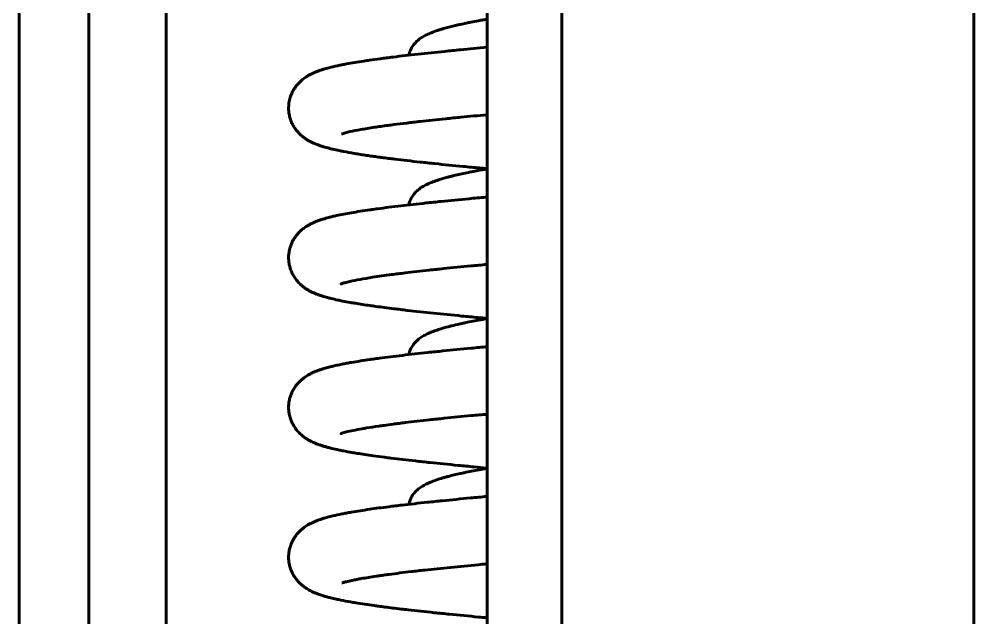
# Model space of a CAD drawing. Header units: millimetres. Extents: x 0 to 840, y 0 to 594.
# Drawn here: x 233.069 to 236.469, y 451.137 to 453.27 of the extents above; entities that cross this region are included whole.
import ezdxf

# ---------------------------------------------------------------- set-up
doc = ezdxf.new("R2010")
doc.units = ezdxf.units.MM
doc.linetypes.add('K5LT_BASIC', pattern=[0])
doc.layers.add('Системный слой', color=7, linetype='Continuous')

msp = doc.modelspace()

# ---------------------------------------------------------------- linework, layer by layer
at = {"layer": 'Системный слой', "color": 5, "linetype": 'K5LT_BASIC', "lineweight": 60, "true_color": 0x0000ff}
for p, q in [((236.46886, 512.31632), (236.46886, 411.74583)), ((235.00219, 512.30589), (235.00219, 411.73474)), ((233.06929, 479.15139), (233.06929, 448.15513)), ((233.31772, 479.15139), (233.31772, 446.48472)), ((233.59245, 446.48472), (233.59245, 479.15139)), ((234.73553, 479.01806), (234.73553, 446.61806))]:
    msp.add_line(p, q, dxfattribs=at)
for points, knots in [([(234.73553, 453.26993), (234.7308, 453.2691), (234.72613, 453.26826), (234.71609, 453.26645), (234.71074, 453.26547), (234.69585, 453.26269), (234.6865, 453.2609), (234.67241, 453.25809), (234.66748, 453.25709), (234.65186, 453.25386), (234.64152, 453.25162), (234.62711, 453.24834), (234.62272, 453.24731), (234.60498, 453.24306), (234.59242, 453.23979), (234.577, 453.23536), (234.57333, 453.23427), (234.56622, 453.23209), (234.56277, 453.23099), (234.55167, 453.22732), (234.54437, 453.22469), (234.53452, 453.22075), (234.53168, 453.21955), (234.52337, 453.2159), (234.51806, 453.21334), (234.51049, 453.20922), (234.50805, 453.20782), (234.50101, 453.20353), (234.4965, 453.20047), (234.48969, 453.19503), (234.48779, 453.19342), (234.48383, 453.18978), (234.48198, 453.18796), (234.47706, 453.18272), (234.47402, 453.17903), (234.46974, 453.17289), (234.4681, 453.1703), (234.46534, 453.16542), (234.46395, 453.16267), (234.46167, 453.15749), (234.4607, 453.15499), (234.45867, 453.14887), (234.45776, 453.14542), (234.45705, 453.14175)], [18.5508778, 18.5508778, 18.5508778, 18.5508778, 18.8138656, 18.8138656, 19.1232804, 19.1232804, 19.6885847, 19.6885847, 20.0010325, 20.0010325, 20.6968762, 20.6968762, 21.0121818, 21.0121818, 21.9958898, 21.9958898, 22.3103405, 22.3103405, 22.6227264, 22.6227264, 23.3304791, 23.3304791, 23.6259297, 23.6259297, 24.1980389, 24.1980389, 24.4619798, 24.4619798, 24.9822178, 24.9822178, 25.2043899, 25.2043899, 25.4163836, 25.4163836, 25.7582209, 25.7582209, 25.9546085, 25.9546085, 26.1482405, 26.1482405, 26.3204905, 26.3204905, 26.5438568, 26.5438568, 26.5438568, 26.5438568]), ([(234.73553, 453.16975), (234.70323, 453.1668), (234.67168, 453.16385), (234.63154, 453.15997), (234.62212, 453.15906), (234.60343, 453.15722), (234.59416, 453.1563), (234.55209, 453.15207), (234.52045, 453.14876), (234.45877, 453.14199), (234.42887, 453.13853), (234.39287, 453.13408), (234.38517, 453.13311), (234.37002, 453.13117), (234.36257, 453.1302), (234.342, 453.12745), (234.32921, 453.12568), (234.30997, 453.12289), (234.30323, 453.12189), (234.27435, 453.11749), (234.25369, 453.11405), (234.2291, 453.10948), (234.22353, 453.10841), (234.21276, 453.10626), (234.20751, 453.10517), (234.19194, 453.10182), (234.18202, 453.09949), (234.16622, 453.0954), (234.15989, 453.09364), (234.14955, 453.09052), (234.14567, 453.08929), (234.13784, 453.08664), (234.13399, 453.08526), (234.12409, 453.08148), (234.11772, 453.0788), (234.10775, 453.07394), (234.10463, 453.07233), (234.0977, 453.06843), (234.0946, 453.06656), (234.08568, 453.06071), (234.07993, 453.05646), (234.07118, 453.0488), (234.06789, 453.04567), (234.06187, 453.03932), (234.05886, 453.03585), (234.05552, 453.03153), (234.05505, 453.03092), (234.05365, 453.02904), (234.05273, 453.02776), (234.05, 453.02382), (234.04825, 453.02109), (234.04415, 453.01413), (234.0419, 453.00978), (234.03722, 452.99927), (234.03496, 452.99297), (234.03149, 452.98006), (234.03026, 452.97348), (234.02886, 452.96019), (234.02868, 452.95349), (234.02932, 452.94162), (234.02992, 452.93642), (234.03175, 452.92622), (234.03297, 452.92121), (234.03596, 452.91148), (234.03773, 452.90676), (234.04036, 452.90081), (234.04102, 452.89939), (234.04219, 452.89698), (234.04271, 452.89594), (234.04427, 452.89293), (234.0454, 452.89089), (234.04875, 452.8852), (234.05132, 452.8813), (234.05645, 452.87429), (234.05955, 452.87051), (234.06664, 452.86262), (234.07137, 452.8581), (234.07885, 452.85172), (234.08193, 452.84932), (234.08819, 452.84478), (234.09106, 452.84286), (234.09744, 452.83888), (234.10009, 452.83734), (234.10655, 452.83382), (234.10925, 452.83246), (234.11876, 452.8279), (234.12485, 452.82537), (234.13439, 452.82174), (234.13826, 452.82036), (234.14574, 452.81784), (234.14955, 452.81663), (234.15997, 452.81348), (234.16626, 452.81174), (234.17733, 452.80888), (234.18203, 452.80772), (234.19364, 452.80498), (234.20085, 452.80338), (234.21358, 452.80072), (234.21893, 452.79964), (234.23626, 452.79628), (234.24882, 452.79402), (234.26421, 452.79143), (234.26632, 452.79108), (234.27199, 452.79014), (234.27557, 452.78956), (234.28646, 452.78782), (234.29393, 452.78666), (234.30825, 452.78451), (234.31507, 452.78351), (234.329, 452.78152), (234.33609, 452.78053), (234.34934, 452.77872), (234.35544, 452.7779), (234.36905, 452.7761), (234.3766, 452.77513), (234.39194, 452.77318), (234.39973, 452.77222), (234.43579, 452.76781), (234.4656, 452.76439), (234.50556, 452.76003), (234.51431, 452.75909), (234.53199, 452.75722), (234.54091, 452.75628), (234.58214, 452.75202), (234.61569, 452.74869), (234.65992, 452.74445), (234.66956, 452.74353), (234.68897, 452.7417), (234.69874, 452.74079), (234.7175, 452.73905), (234.72649, 452.73822), (234.73553, 452.7374)], [4.3309397, 4.3309397, 4.3309397, 4.3309397, 5.3627802, 5.3627802, 5.6830178, 5.6830178, 6.0044297, 6.0044297, 7.1573231, 7.1573231, 8.3586953, 8.3586953, 8.6927746, 8.6927746, 9.0278841, 9.0278841, 9.6360447, 9.6360447, 9.9758852, 9.9758852, 11.1256969, 11.1256969, 11.470552, 11.470552, 11.8156354, 11.8156354, 12.516553, 12.516553, 13.0036925, 13.0036925, 13.3215138, 13.3215138, 13.624913, 13.624913, 14.1277093, 14.1277093, 14.3835272, 14.3835272, 14.617299, 14.617299, 14.9882578, 14.9882578, 15.1894639, 15.1894639, 15.3836434, 15.3836434, 15.415489, 15.415489, 15.4791801, 15.4791801, 15.6065623, 15.6065623, 15.7905932, 15.7905932, 16.0318612, 16.0318612, 16.2673007, 16.2673007, 16.5003432, 16.5003432, 16.6831737, 16.6831737, 16.8659094, 16.8659094, 17.0485756, 17.0485756, 17.1063539, 17.1063539, 17.149268, 17.149268, 17.2350961, 17.2350961, 17.4067522, 17.4067522, 17.5930491, 17.5930491, 17.8727983, 17.8727983, 18.0714231, 18.0714231, 18.2787275, 18.2787275, 18.497885, 18.497885, 18.7335783, 18.7335783, 19.2200993, 19.2200993, 19.5145372, 19.5145372, 19.8217205, 19.8217205, 20.3153582, 20.3153582, 20.6516993, 20.6516993, 21.145337, 21.145337, 21.4895214, 21.4895214, 22.2336582, 22.2336582, 22.3514881, 22.3514881, 22.5464855, 22.5464855, 22.9364804, 22.9364804, 23.2767319, 23.2767319, 23.6159766, 23.6159766, 23.8971635, 23.8971635, 24.2331535, 24.2331535, 24.5678273, 24.5678273, 25.7555345, 25.7555345, 26.082871, 26.082871, 26.408544, 26.408544, 27.5696911, 27.5696911, 27.8895576, 27.8895576, 28.2083584, 28.2083584, 28.4971795, 28.4971795, 28.4971795, 28.4971795]), ([(234.73553, 452.92957), (234.7036, 452.92662), (234.67249, 452.92367), (234.63317, 452.91982), (234.62403, 452.91891), (234.60594, 452.9171), (234.59697, 452.9162), (234.55643, 452.91205), (234.52609, 452.90881), (234.48917, 452.90467), (234.48114, 452.90375), (234.4653, 452.90192), (234.45751, 452.901), (234.43369, 452.89815), (234.41816, 452.89622), (234.39618, 452.89337), (234.3892, 452.89245), (234.36539, 452.88924), (234.34939, 452.88696), (234.31681, 452.88203), (234.30057, 452.87936), (234.27172, 452.87418), (234.259, 452.87164), (234.2419, 452.86782), (234.23599, 452.86638), (234.22902, 452.86453), (234.22661, 452.86386), (234.22117, 452.86227), (234.21898, 452.86155), (234.21688, 452.86078)], [37.5406291, 37.5406291, 37.5406291, 37.5406291, 38.5849565, 38.5849565, 38.905211, 38.905211, 39.2263912, 39.2263912, 40.3758394, 40.3758394, 40.702082, 40.702082, 41.0296341, 41.0296341, 41.7202793, 41.7202793, 42.0517298, 42.0517298, 42.8771487, 42.8771487, 43.8598311, 43.8598311, 44.8425135, 44.8425135, 45.4401619, 45.4401619, 45.7503836, 45.7503836, 46.3260685, 46.3260685, 46.3260685, 46.3260685]), ([(234.73553, 452.73659), (234.72336, 452.73445), (234.71157, 452.73231), (234.69493, 452.72917), (234.68977, 452.72818), (234.67962, 452.7262), (234.67463, 452.72521), (234.65331, 452.72088), (234.63789, 452.71753), (234.62203, 452.71381), (234.62064, 452.71348), (234.61493, 452.71211), (234.6107, 452.71108), (234.60242, 452.70899), (234.59836, 452.70794), (234.58316, 452.70388), (234.57262, 452.70082), (234.55555, 452.69531), (234.54864, 452.69291), (234.53904, 452.68923), (234.53606, 452.68804), (234.52779, 452.68458), (234.52259, 452.68221), (234.51487, 452.67828), (234.51249, 452.677), (234.5051, 452.6728), (234.50012, 452.66965), (234.49316, 452.66449), (234.4911, 452.66286), (234.48702, 452.6594), (234.48516, 452.65771), (234.48145, 452.65408), (234.4799, 452.65246), (234.47644, 452.64856), (234.47479, 452.64655), (234.47145, 452.64208), (234.46988, 452.63978), (234.46692, 452.63497), (234.46547, 452.63234), (234.46297, 452.62722), (234.4617, 452.62425), (234.45924, 452.61755), (234.45792, 452.6129), (234.45705, 452.60839)], [18.4138386, 18.4138386, 18.4138386, 18.4138386, 19.0950452, 19.0950452, 19.4076227, 19.4076227, 19.7212196, 19.7212196, 20.7680862, 20.7680862, 20.8696502, 20.8696502, 21.1873624, 21.1873624, 21.5051884, 21.5051884, 22.4064, 22.4064, 23.0683692, 23.0683692, 23.3686393, 23.3686393, 23.9331969, 23.9331969, 24.2008916, 24.2008916, 24.7504189, 24.7504189, 24.9848261, 24.9848261, 25.2074436, 25.2074436, 25.3960414, 25.3960414, 25.597773, 25.597773, 25.7930586, 25.7930586, 25.9841564, 25.9841564, 26.1729615, 26.1729615, 26.4521719, 26.4521719, 26.4521719, 26.4521719]), ([(234.73553, 452.63642), (234.73382, 452.63626), (234.73212, 452.63611), (234.72053, 452.63505), (234.71071, 452.63414), (234.69118, 452.63232), (234.68148, 452.63141), (234.63753, 452.62725), (234.60425, 452.624), (234.56307, 452.61982), (234.55403, 452.61889), (234.53614, 452.61703), (234.52729, 452.6161), (234.48708, 452.61182), (234.45704, 452.60846), (234.39953, 452.60164), (234.37211, 452.59819), (234.33926, 452.59372), (234.33217, 452.59274), (234.32278, 452.59141), (234.32037, 452.59106), (234.29445, 452.58732), (234.27273, 452.58391), (234.23341, 452.57707), (234.21596, 452.57371), (234.1946, 452.56904), (234.1897, 452.56792), (234.18018, 452.56565), (234.17546, 452.56447), (234.16447, 452.56158), (234.15818, 452.55982), (234.14783, 452.55665), (234.14397, 452.5554), (234.13383, 452.55191), (234.12747, 452.54952), (234.1178, 452.5454), (234.11431, 452.54382), (234.10728, 452.54037), (234.10419, 452.53876), (234.09471, 452.53339), (234.08882, 452.52964), (234.07942, 452.52255), (234.07606, 452.5198), (234.0698, 452.51417), (234.06654, 452.51099), (234.06056, 452.5045), (234.05761, 452.50099), (234.05352, 452.49555), (234.05231, 452.49385), (234.04874, 452.4886), (234.04648, 452.4849), (234.04127, 452.47532), (234.03851, 452.46921), (234.03403, 452.45661), (234.0322, 452.44991), (234.03001, 452.43801), (234.02937, 452.43276), (234.02877, 452.42227), (234.02879, 452.417), (234.0295, 452.40654), (234.03017, 452.40137), (234.03213, 452.39121), (234.0334, 452.38627), (234.03651, 452.37662), (234.0383, 452.37201), (234.04238, 452.36307), (234.04461, 452.35885), (234.05031, 452.3493), (234.05387, 452.34427), (234.06103, 452.33537), (234.06464, 452.33144), (234.06887, 452.32729), (234.06948, 452.32669), (234.07132, 452.32494), (234.07257, 452.3238), (234.07621, 452.32059), (234.07873, 452.31852), (234.08422, 452.31426), (234.08752, 452.31192), (234.09371, 452.30782), (234.09701, 452.30581), (234.10333, 452.3022), (234.10653, 452.30051), (234.11612, 452.29574), (234.12177, 452.2933), (234.13151, 452.28947), (234.13484, 452.28825), (234.14206, 452.28572), (234.14597, 452.28444), (234.15532, 452.28151), (234.16123, 452.27981), (234.17163, 452.277), (234.17598, 452.27588), (234.18828, 452.27287), (234.19635, 452.27103), (234.20986, 452.26815), (234.21515, 452.26707), (234.22951, 452.26423), (234.23872, 452.26252), (234.25425, 452.25978), (234.26032, 452.25874), (234.28265, 452.25503), (234.29983, 452.25239), (234.3249, 452.24877), (234.33194, 452.24777), (234.35928, 452.24401), (234.38059, 452.24124), (234.41082, 452.23752), (234.4188, 452.23656), (234.43499, 452.23464), (234.44319, 452.23368), (234.48113, 452.22932), (234.51232, 452.22592), (234.57699, 452.2192), (234.61041, 452.21587), (234.65452, 452.21163), (234.66414, 452.21071), (234.6835, 452.20888), (234.69324, 452.20797), (234.71379, 452.20606), (234.72462, 452.20506), (234.73553, 452.20406)], [4.236736, 4.236736, 4.236736, 4.236736, 4.2899432, 4.2899432, 4.599906, 4.599906, 4.9109646, 4.9109646, 6.0206968, 6.0206968, 6.3369795, 6.3369795, 6.6544224, 6.6544224, 7.7963493, 7.7963493, 8.9636422, 8.9636422, 9.2933865, 9.2933865, 9.408729, 9.408729, 10.5402992, 10.5402992, 11.618531, 11.618531, 11.9537234, 11.9537234, 12.2868509, 12.2868509, 12.7661361, 12.7661361, 13.07367, 13.07367, 13.5615162, 13.5615162, 13.8327263, 13.8327263, 14.0811651, 14.0811651, 14.4864153, 14.4864153, 14.691142, 14.691142, 14.8871953, 14.8871953, 15.076417, 15.076417, 15.1586997, 15.1586997, 15.323265, 15.323265, 15.5640335, 15.5640335, 15.7964259, 15.7964259, 15.9695529, 15.9695529, 16.1408791, 16.1408791, 16.311501, 16.311501, 16.4824704, 16.4824704, 16.6548172, 16.6548172, 16.8295718, 16.8295718, 17.0701774, 17.0701774, 17.2980551, 17.2980551, 17.3370061, 17.3370061, 17.4149082, 17.4149082, 17.5707122, 17.5707122, 17.7774302, 17.7774302, 17.9959138, 17.9959138, 18.2268574, 18.2268574, 18.6952769, 18.6952769, 18.9688454, 18.9688454, 19.2656612, 19.2656612, 19.7070837, 19.7070837, 20.028624, 20.028624, 20.5784412, 20.5784412, 20.9153673, 20.9153673, 21.4651846, 21.4651846, 21.8019378, 21.8019378, 22.6776141, 22.6776141, 23.0092478, 23.0092478, 23.9403846, 23.9403846, 24.2666844, 24.2666844, 24.5915746, 24.5915746, 25.7464857, 25.7464857, 26.8828294, 26.8828294, 27.1959974, 27.1959974, 27.5080173, 27.5080173, 27.8489466, 27.8489466, 27.8489466, 27.8489466]), ([(234.73553, 452.39624), (234.73543, 452.39623), (234.73533, 452.39622), (234.72553, 452.39531), (234.7159, 452.39442), (234.69679, 452.39262), (234.6873, 452.39172), (234.64444, 452.38762), (234.61208, 452.38443), (234.57222, 452.38032), (234.56349, 452.37941), (234.54623, 452.37759), (234.53771, 452.37668), (234.49913, 452.37251), (234.47051, 452.36925), (234.42694, 452.36398), (234.41093, 452.36197), (234.37118, 452.35675), (234.34855, 452.35355), (234.31172, 452.34787), (234.29662, 452.34535), (234.26971, 452.34045), (234.25785, 452.33806), (234.24424, 452.335), (234.2409, 452.33422), (234.23498, 452.33277), (234.23188, 452.33197), (234.22431, 452.32991), (234.21922, 452.32832), (234.21588, 452.32708), (234.21622, 452.32722), (234.21548, 452.3269), (234.21586, 452.32707), (234.21571, 452.327)], [39.3300327, 39.3300327, 39.3300327, 39.3300327, 39.3333995, 39.3333995, 39.6658782, 39.6658782, 39.9992644, 39.9992644, 41.1858596, 41.1858596, 41.5236944, 41.5236944, 41.8626417, 41.8626417, 43.0783139, 43.0783139, 43.8336372, 43.8336372, 45.0450343, 45.0450343, 46.0214607, 46.0214607, 46.9978871, 46.9978871, 47.3432561, 47.3432561, 47.6792565, 47.6792565, 48.3608251, 48.3608251, 48.5884822, 48.5884822, 48.6563083, 48.6563083, 48.6563083, 48.6563083]), ([(234.73553, 452.20326), (234.73301, 452.20282), (234.73051, 452.20237), (234.72254, 452.20095), (234.71714, 452.19998), (234.69352, 452.19563), (234.67617, 452.19225), (234.65731, 452.18832), (234.65481, 452.18779), (234.6476, 452.18625), (234.64295, 452.18524), (234.62828, 452.18197), (234.61862, 452.17971), (234.60519, 452.17636), (234.6011, 452.17532), (234.58673, 452.17153), (234.57695, 452.16875), (234.56077, 452.16371), (234.55412, 452.16149), (234.54464, 452.15805), (234.54163, 452.15691), (234.53299, 452.15349), (234.5276, 452.15117), (234.5198, 452.14746), (234.51723, 452.14617), (234.50951, 452.14208), (234.50452, 452.13915), (234.49727, 452.1342), (234.4951, 452.13263), (234.49093, 452.12938), (234.48884, 452.12765), (234.48338, 452.12277), (234.47998, 452.11937), (234.47546, 452.114), (234.47439, 452.11267), (234.47161, 452.10896), (234.47012, 452.10681), (234.46709, 452.10192), (234.46575, 452.09954), (234.46255, 452.09308), (234.46088, 452.08901), (234.45855, 452.08172), (234.45768, 452.07829), (234.45703, 452.07497)], [18.9958459, 18.9958459, 18.9958459, 18.9958459, 19.1358706, 19.1358706, 19.4447615, 19.4447615, 20.5066876, 20.5066876, 20.6703178, 20.6703178, 20.9844352, 20.9844352, 21.6807914, 21.6807914, 21.9966769, 21.9966769, 22.8154272, 22.8154272, 23.4334352, 23.4334352, 23.7360133, 23.7360133, 24.2986657, 24.2986657, 24.5773877, 24.5773877, 25.1400401, 25.1400401, 25.377708, 25.377708, 25.6055739, 25.6055739, 25.9946606, 25.9946606, 26.1280116, 26.1280116, 26.3233515, 26.3233515, 26.512056, 26.512056, 26.7852689, 26.7852689, 26.9865618, 26.9865618, 26.9865618, 26.9865618]), ([(234.73553, 452.10309), (234.72611, 452.10223), (234.71676, 452.10137), (234.69767, 452.09959), (234.68794, 452.09869), (234.64389, 452.09453), (234.61051, 452.09129), (234.56918, 452.08711), (234.56011, 452.08619), (234.54215, 452.08433), (234.53325, 452.0834), (234.49286, 452.07912), (234.46265, 452.07576), (234.40499, 452.06898), (234.37756, 452.06555), (234.34461, 452.06112), (234.33745, 452.06014), (234.32641, 452.05859), (234.32245, 452.05803), (234.29497, 452.05406), (234.27322, 452.05065), (234.24706, 452.04611), (234.24122, 452.04507), (234.22985, 452.04296), (234.22427, 452.04189), (234.20779, 452.03861), (234.19725, 452.03635), (234.18249, 452.03288), (234.17773, 452.03171), (234.16667, 452.02885), (234.1603, 452.02709), (234.14991, 452.02397), (234.14602, 452.02274), (234.13574, 452.01927), (234.12941, 452.01694), (234.11975, 452.01292), (234.11617, 452.01134), (234.10912, 452.00797), (234.106, 452.00638), (234.09641, 452.00109), (234.09052, 451.99745), (234.081, 451.99045), (234.07763, 451.98778), (234.07133, 451.98228), (234.06804, 451.97916), (234.06202, 451.97282), (234.05901, 451.96936), (234.0554, 451.96471), (234.05467, 451.96375), (234.0525, 451.9608), (234.05108, 451.95875), (234.04698, 451.95245), (234.04439, 451.94794), (234.03917, 451.93738), (234.03664, 451.93113), (234.0331, 451.91976), (234.03183, 451.91464), (234.02997, 451.90438), (234.02934, 451.89912), (234.02876, 451.88863), (234.0288, 451.88336), (234.02953, 451.87291), (234.03021, 451.86774), (234.0322, 451.85758), (234.03348, 451.85265), (234.03661, 451.84302), (234.03841, 451.83842), (234.04316, 451.82806), (234.04619, 451.82261), (234.05295, 451.81215), (234.05667, 451.80727), (234.06464, 451.79803), (234.06889, 451.79378), (234.075, 451.78831), (234.07689, 451.7867), (234.08022, 451.78402), (234.08166, 451.7829), (234.0859, 451.77973), (234.08875, 451.77775), (234.09464, 451.77391), (234.09792, 451.77194), (234.10696, 451.76684), (234.11284, 451.76397), (234.122, 451.75993), (234.12515, 451.75863), (234.13221, 451.75588), (234.13539, 451.75472), (234.1446, 451.75151), (234.15028, 451.74971), (234.16008, 451.74681), (234.16446, 451.74559), (234.17317, 451.74327), (234.17766, 451.74213), (234.19069, 451.73897), (234.19934, 451.73703), (234.21359, 451.73405), (234.21898, 451.73297), (234.23407, 451.73004), (234.24409, 451.72821), (234.26055, 451.72537), (234.26672, 451.72433), (234.29077, 451.72042), (234.30976, 451.71757), (234.34281, 451.71292), (234.3562, 451.71111), (234.37758, 451.70834), (234.38523, 451.70736), (234.42051, 451.70295), (234.44971, 451.69953), (234.48896, 451.69518), (234.49758, 451.69423), (234.51502, 451.69235), (234.52383, 451.69141), (234.56453, 451.68713), (234.5977, 451.6838), (234.64151, 451.67954), (234.65107, 451.67862), (234.67031, 451.67679), (234.68, 451.67588), (234.70484, 451.67355), (234.7201, 451.67214), (234.73553, 451.67073)], [4.5148402, 4.5148402, 4.5148402, 4.5148402, 4.8284309, 4.8284309, 5.159642, 5.159642, 6.3403367, 6.3403367, 6.6771343, 6.6771343, 7.0151195, 7.0151195, 8.2309169, 8.2309169, 9.4649344, 9.4649344, 9.8158722, 9.8158722, 10.0169856, 10.0169856, 11.2228815, 11.2228815, 11.5820253, 11.5820253, 11.9414903, 11.9414903, 12.6800977, 12.6800977, 13.0353825, 13.0353825, 13.5457217, 13.5457217, 13.8771006, 13.8771006, 14.3975582, 14.3975582, 14.6905909, 14.6905909, 14.9599229, 14.9599229, 15.4011093, 15.4011093, 15.6209218, 15.6209218, 15.8311342, 15.8311342, 16.0338221, 16.0338221, 16.0854322, 16.0854322, 16.1886523, 16.1886523, 16.3950925, 16.3950925, 16.6492444, 16.6492444, 16.8368817, 16.8368817, 17.0213456, 17.0213456, 17.203888, 17.203888, 17.3856825, 17.3856825, 17.5678545, 17.5678545, 17.7515056, 17.7515056, 17.9966507, 17.9966507, 18.2581761, 18.2581761, 18.5421311, 18.5421311, 18.6706182, 18.6706182, 18.7696368, 18.7696368, 18.9676739, 18.9676739, 19.2026646, 19.2026646, 19.6646782, 19.6646782, 19.9422903, 19.9422903, 20.2321074, 20.2321074, 20.7034671, 20.7034671, 21.0437308, 21.0437308, 21.3911475, 21.3911475, 22.0166778, 22.0166778, 22.376039, 22.376039, 23.0015693, 23.0015693, 23.3600853, 23.3600853, 24.3700922, 24.3700922, 25.0162284, 25.0162284, 25.3664479, 25.3664479, 26.6028116, 26.6028116, 26.9449035, 26.9449035, 27.2853363, 27.2853363, 28.4985333, 28.4985333, 28.8328254, 28.8328254, 29.1659035, 29.1659035, 29.6798008, 29.6798008, 29.6798008, 29.6798008]), ([(234.73553, 451.8629), (234.7165, 451.86114), (234.69776, 451.85939), (234.64584, 451.85443), (234.61343, 451.85123), (234.57351, 451.84712), (234.56478, 451.84622), (234.5475, 451.8444), (234.53897, 451.84349), (234.5004, 451.83932), (234.47176, 451.83606), (234.43725, 451.8319), (234.42974, 451.83098), (234.41501, 451.82913), (234.40779, 451.82821), (234.38977, 451.82587), (234.37918, 451.82445), (234.36238, 451.82212), (234.35591, 451.8212), (234.33407, 451.81802), (234.31957, 451.81578), (234.30084, 451.81267), (234.29559, 451.81178), (234.27889, 451.80883), (234.26829, 451.80681), (234.24974, 451.80296), (234.24156, 451.80109), (234.232, 451.79866), (234.22939, 451.79797), (234.22388, 451.79642), (234.22066, 451.79542), (234.21798, 451.79451), (234.21692, 451.79413), (234.21551, 451.7936), (234.21625, 451.79392), (234.21639, 451.79399)], [36.6665027, 36.6665027, 36.6665027, 36.6665027, 37.2740649, 37.2740649, 38.3801992, 38.3801992, 38.6948496, 38.6948496, 39.0105564, 39.0105564, 40.1412977, 40.1412977, 40.4629407, 40.4629407, 40.7853555, 40.7853555, 41.2846848, 41.2846848, 41.6096533, 41.6096533, 42.411324, 42.411324, 42.7386674, 42.7386674, 43.4916948, 43.4916948, 44.2447221, 44.2447221, 44.5584798, 44.5584798, 45.0392911, 45.0392911, 45.3094898, 45.3094898, 45.7681132, 45.7681132, 45.7681132, 45.7681132]), ([(234.73553, 451.66993), (234.73374, 451.66961), (234.73196, 451.6693), (234.72469, 451.66801), (234.71927, 451.66703), (234.69553, 451.66268), (234.67807, 451.65929), (234.6568, 451.65488), (234.65204, 451.65388), (234.64482, 451.65231), (234.6423, 451.65176), (234.6251, 451.64794), (234.61137, 451.64466), (234.59721, 451.64096), (234.59594, 451.64062), (234.5907, 451.63923), (234.58682, 451.63816), (234.57926, 451.63602), (234.57556, 451.63494), (234.56338, 451.63125), (234.55524, 451.62857), (234.54445, 451.62464), (234.54138, 451.62348), (234.53257, 451.61998), (234.52696, 451.61756), (234.51897, 451.61371), (234.51637, 451.61239), (234.50859, 451.60822), (234.50349, 451.60519), (234.49602, 451.59997), (234.494, 451.59847), (234.48815, 451.59381), (234.48447, 451.59052), (234.47908, 451.58491), (234.4772, 451.58278), (234.47377, 451.57856), (234.47203, 451.57623), (234.46945, 451.57239), (234.46846, 451.57084), (234.46618, 451.56698), (234.46498, 451.56473), (234.46197, 451.55839), (234.46045, 451.55452), (234.45829, 451.5474), (234.45761, 451.54464), (234.45705, 451.54173)], [18.7315521, 18.7315521, 18.7315521, 18.7315521, 18.8309052, 18.8309052, 19.1397684, 19.1397684, 20.2031686, 20.2031686, 20.5163475, 20.5163475, 20.6878618, 20.6878618, 21.6954002, 21.6954002, 21.796577, 21.796577, 22.1120996, 22.1120996, 22.42687, 22.42687, 23.1754393, 23.1754393, 23.4788622, 23.4788622, 24.0654739, 24.0654739, 24.3423256, 24.3423256, 24.9234641, 24.9234641, 25.1569776, 25.1569776, 25.5636141, 25.5636141, 25.7718225, 25.7718225, 25.9743604, 25.9743604, 26.1018089, 26.1018089, 26.2775618, 26.2775618, 26.5498606, 26.5498606, 26.7256561, 26.7256561, 26.7256561, 26.7256561]), ([(234.73553, 451.56975), (234.71565, 451.56794), (234.69605, 451.56612), (234.64239, 451.56106), (234.60904, 451.55781), (234.56774, 451.55363), (234.55868, 451.55271), (234.54073, 451.55085), (234.53184, 451.54992), (234.49149, 451.54563), (234.46133, 451.54228), (234.42461, 451.53795), (234.41661, 451.53699), (234.40082, 451.53507), (234.39304, 451.5341), (234.36142, 451.5301), (234.33881, 451.52706), (234.29406, 451.52059), (234.27237, 451.51718), (234.24629, 451.51264), (234.24046, 451.51159), (234.22912, 451.50949), (234.22355, 451.50842), (234.20718, 451.50515), (234.19673, 451.5029), (234.17997, 451.49895), (234.17326, 451.49726), (234.16251, 451.49435), (234.15823, 451.49314), (234.14986, 451.49062), (234.14597, 451.48939), (234.13564, 451.48591), (234.12929, 451.48356), (234.11961, 451.47952), (234.11602, 451.47793), (234.10899, 451.47457), (234.10585, 451.47297), (234.09627, 451.46767), (234.0904, 451.46404), (234.08088, 451.45703), (234.07752, 451.45436), (234.07123, 451.44885), (234.06794, 451.44572), (234.06192, 451.43938), (234.05891, 451.43591), (234.05546, 451.43146), (234.05488, 451.4307), (234.05316, 451.42838), (234.05203, 451.42678), (234.04871, 451.42187), (234.0466, 451.41843), (234.04151, 451.40913), (234.03873, 451.40304), (234.03472, 451.39196), (234.03322, 451.3869), (234.0309, 451.37679), (234.03004, 451.37157), (234.02898, 451.36113), (234.02877, 451.35584), (234.02902, 451.34535), (234.02947, 451.34012), (234.031, 451.32983), (234.03207, 451.3248), (234.03479, 451.31494), (234.03642, 451.31021), (234.04076, 451.29958), (234.04358, 451.29397), (234.04997, 451.28315), (234.05351, 451.2781), (234.05997, 451.26999), (234.06287, 451.26672), (234.06878, 451.26062), (234.07179, 451.25779), (234.07788, 451.25251), (234.08095, 451.25007), (234.08714, 451.24551), (234.09024, 451.2434), (234.0957, 451.23994), (234.09808, 451.23852), (234.10172, 451.23646), (234.103, 451.23575), (234.10679, 451.23371), (234.10931, 451.23244), (234.11509, 451.22965), (234.11846, 451.22813), (234.12516, 451.22529), (234.12868, 451.2239), (234.13913, 451.21998), (234.14599, 451.21771), (234.15735, 451.21427), (234.16137, 451.21312), (234.16982, 451.21081), (234.17435, 451.20963), (234.18539, 451.20689), (234.19223, 451.2053), (234.20439, 451.20263), (234.20953, 451.20155), (234.22581, 451.19825), (234.23742, 451.19607), (234.25562, 451.19288), (234.26169, 451.19184), (234.28829, 451.18745), (234.31027, 451.18414), (234.33897, 451.18013), (234.34415, 451.17942), (234.35667, 451.17773), (234.36408, 451.17675), (234.3901, 451.17338), (234.4094, 451.171), (234.43758, 451.16767), (234.44581, 451.16671), (234.48367, 451.16237), (234.51476, 451.159), (234.5562, 451.1547), (234.56527, 451.15377), (234.5836, 451.15191), (234.59285, 451.15098), (234.63543, 451.14676), (234.66988, 451.14347), (234.71513, 451.13927), (234.725, 451.13836), (234.73514, 451.13743), (234.73533, 451.13741), (234.73553, 451.1374)], [5.1351945, 5.1351945, 5.1351945, 5.1351945, 5.8882746, 5.8882746, 7.2317044, 7.2317044, 7.6148583, 7.6148583, 7.9993669, 7.9993669, 9.3825749, 9.3825749, 9.7763432, 9.7763432, 10.1718101, 10.1718101, 11.4122024, 11.4122024, 12.7827385, 12.7827385, 13.1912777, 13.1912777, 13.6001663, 13.6001663, 14.4350558, 14.4350558, 15.0138809, 15.0138809, 15.4086637, 15.4086637, 15.7858362, 15.7858362, 16.3801834, 16.3801834, 16.7132397, 16.7132397, 17.0196229, 17.0196229, 17.5204269, 17.5204269, 17.7700577, 17.7700577, 18.0088322, 18.0088322, 18.2391979, 18.2391979, 18.2856889, 18.2856889, 18.3786707, 18.3786707, 18.5646344, 18.5646344, 18.8566832, 18.8566832, 19.0720936, 19.0720936, 19.2831916, 19.2831916, 19.4914828, 19.4914828, 19.6983576, 19.6983576, 19.9051344, 19.9051344, 20.1130911, 20.1130911, 20.3882367, 20.3882367, 20.6792046, 20.6792046, 20.902485, 20.902485, 21.1320646, 21.1320646, 21.371219, 21.371219, 21.6232902, 21.6232902, 21.8253671, 21.8253671, 21.9372121, 21.9372121, 22.160902, 22.160902, 22.4683009, 22.4683009, 22.7970472, 22.7970472, 23.4658695, 23.4658695, 23.8406359, 23.8406359, 24.2339186, 24.2339186, 24.8043307, 24.8043307, 25.2104465, 25.2104465, 26.0533681, 26.0533681, 26.4619391, 26.4619391, 27.795847, 27.795847, 28.0844309, 28.0844309, 28.4838239, 28.4838239, 29.4603846, 29.4603846, 29.8536898, 29.8536898, 31.2450607, 31.2450607, 31.6297055, 31.6297055, 32.0129634, 32.0129634, 33.3762909, 33.3762909, 33.7531088, 33.7531088, 33.7604305, 33.7604305, 33.7604305, 33.7604305]), ([(234.73553, 451.32957), (234.7347, 451.32949), (234.73387, 451.32942), (234.72335, 451.32844), (234.71373, 451.32755), (234.67035, 451.32346), (234.63753, 451.32028), (234.57387, 451.31387), (234.54307, 451.31064), (234.50549, 451.3065), (234.49731, 451.30558), (234.48117, 451.30375), (234.47321, 451.30284), (234.43734, 451.29864), (234.41104, 451.29537), (234.37981, 451.29119), (234.37309, 451.29028), (234.35994, 451.28844), (234.35351, 451.28752), (234.3451, 451.28629), (234.34294, 451.28597), (234.32127, 451.28275), (234.30342, 451.27985), (234.28276, 451.27617), (234.27799, 451.27529), (234.26886, 451.27354), (234.26456, 451.27269), (234.25252, 451.27022), (234.24533, 451.26861), (234.23643, 451.26646), (234.23346, 451.26571), (234.22569, 451.26364), (234.22188, 451.2625), (234.2186, 451.26139)], [35.7419189, 35.7419189, 35.7419189, 35.7419189, 35.7677491, 35.7677491, 36.0699836, 36.0699836, 37.1431192, 37.1431192, 38.2346265, 38.2346265, 38.5444342, 38.5444342, 38.855481, 38.855481, 39.9706022, 39.9706022, 40.286369, 40.286369, 40.6030866, 40.6030866, 40.7133058, 40.7133058, 41.7247527, 41.7247527, 42.0439768, 42.0439768, 42.3626828, 42.3626828, 42.9742891, 42.9742891, 43.2790255, 43.2790255, 43.9371759, 43.9371759, 43.9371759, 43.9371759])]:
    msp.add_open_spline(points, degree=3, knots=knots, dxfattribs=at)

doc.saveas('drawing.dxf')
